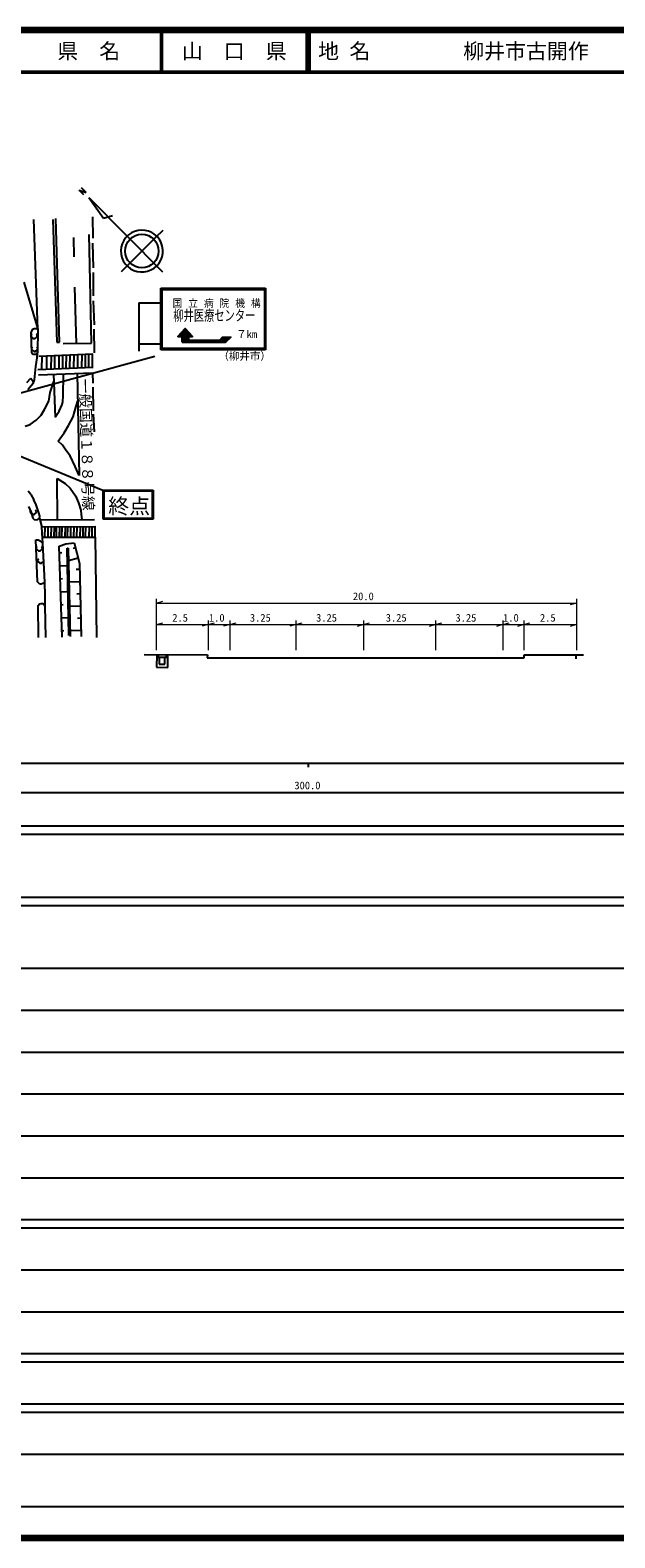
# Model space of a CAD drawing. Units: millimetres, scale not verified. Extents: x 40000 to 680000, y 20000 to 380000.
# Drawn here: x 301642 to 441237, y 20000 to 380000 of the extents above; entities that cross this region are included whole.
import ezdxf
from ezdxf.enums import TextEntityAlignment as Align

# ---------------------------------------------------------------- set-up
doc = ezdxf.new("R2010")
doc.units = ezdxf.units.MM
doc.header["$LTSCALE"] = 1000
for name, color, linetype, lineweight in [('M-BGD', 7, 'Continuous', 25), ('M-BMK-SRVR', 3, 'Continuous', 25), ('M-STR-HTXT', 7, 'Continuous', 13), ('M-STR-STRC', 7, 'Continuous', 25), ('M-TTL', 2, 'Continuous', 140), ('M-TTL-BAND', 7, 'Continuous', 25), ('M-TTL-LINE', 7, 'Continuous', 50)]:
    doc.layers.add(name, color=color, linetype=linetype, lineweight=lineweight)
doc.layers.add('M-BMK-HTXT', color=7, linetype='Continuous')
doc.layers.add('M-TTL-TXT', color=7, linetype='Continuous')
doc.styles.add('ＭＳ ゴシック', font='')
doc.styles.get('ＭＳ ゴシック').set_extended_font_data('MS Gothic')

msp = doc.modelspace()

# ---------------------------------------------------------------- hatches: boundary and pattern name
at = {"layer": 'M-STR-STRC'}
h = msp.add_hatch(dxfattribs=at)
h.set_pattern_fill('USER', color=256, style=0, pattern_type=2)
h.set_pattern_definition([(0, (348313, 305480), (-0, 200), []), (0, (348313, 305580), (-0, 200), [])])
h.paths.add_polyline_path([(348313, 305480), (349563, 306730), (347563, 306730), (346913, 305980), (339413, 305980), (339413, 306830), (340413, 306830), (338663, 308730), (336913, 306830), (337913, 306830), (337913, 305480)])

# ---------------------------------------------------------------- linework, layer by layer
at = {"layer": 'M-BGD'}
for p, q in [((307080, 334820), (308045, 305499)), ((308681, 305499), (307763, 335045)), ((316503, 335447), (316614, 330343)), ((303471, 308587), (302516, 334766)), ((311964, 330507), (312106, 325892)), ((316291, 305275), (315770, 331175)), ((316503, 329123), (316724, 323244)), ((316724, 322134), (316724, 316587)), ((312248, 318650), (312632, 305214)), ((316724, 315367), (316946, 309598)), ((301880, 307179), (301850, 307059)), ((301850, 307059), (301850, 306939)), ((301850, 306939), (301880, 306819)), ((301970, 307299), (301880, 307179)), ((301880, 306819), (301940, 306729)), ((301889, 307750), (302052, 308145)), ((302052, 303027), (301889, 307750)), ((301940, 306729), (302030, 306669)), ((302090, 307359), (301970, 307299)), ((302030, 306669), (302150, 306639)), ((302052, 308145), (302215, 308518)), ((302150, 306639), (302210, 306639)), ((302210, 306639), (302240, 306549)), ((302215, 308518), (302564, 308727)), ((302240, 306549), (302300, 306459)), ((302300, 306459), (302420, 306369)), ((302420, 306369), (302540, 306339)), ((302540, 306339), (302660, 306339)), ((302564, 308727), (303076, 308727)), ((302660, 306339), (302750, 306369)), ((302750, 306369), (302870, 306429)), ((302870, 306429), (302930, 306489)), ((302930, 306489), (302960, 306549)), ((302960, 306549), (302990, 306639)), ((302990, 306639), (303050, 306639)), ((303050, 306639), (303170, 306669)), ((303076, 308727), (303471, 308587)), ((303230, 307299), (303110, 307359)), ((303170, 306669), (303260, 306729)), ((303320, 307179), (303230, 307299)), ((303260, 306729), (303320, 306819)), ((303350, 307059), (303320, 307179)), ((303320, 306819), (303350, 306939)), ((303350, 306939), (303350, 307059)), ((303471, 308587), (303401, 302934)), ((316835, 308600), (316946, 302942)), ((301994, 304112), (301964, 303992)), ((301964, 303992), (301964, 303872)), ((301964, 303872), (301994, 303752)), ((302084, 304232), (301994, 304112)), ((301994, 303752), (302054, 303662)), ((302215, 302748), (302052, 303027)), ((302054, 303662), (302144, 303602)), ((302204, 304292), (302084, 304232)), ((302144, 303602), (302264, 303572)), ((302401, 302539), (302215, 302748)), ((302264, 303572), (302324, 303572)), ((302324, 303572), (302354, 303482)), ((302354, 303482), (302414, 303392)), ((302820, 302539), (302401, 302539)), ((302414, 303392), (302534, 303302)), ((302534, 303302), (302654, 303272)), ((302654, 303272), (302774, 303272)), ((302774, 303272), (302864, 303302)), ((303122, 302632), (302820, 302539)), ((302864, 303302), (302984, 303362)), ((302984, 303362), (303044, 303422)), ((303044, 303422), (303074, 303482)), ((303074, 303482), (303104, 303572)), ((303104, 303572), (303164, 303572)), ((303401, 302934), (303122, 302632)), ((303164, 303572), (303284, 303602)), ((303344, 304232), (303224, 304292)), ((303284, 303602), (303374, 303662)), ((303434, 304112), (303344, 304232)), ((303374, 303662), (303434, 303752)), ((303464, 303992), (303434, 304112)), ((303434, 303752), (303464, 303872)), ((303464, 303872), (303464, 303992)), ((303739, 302118), (316590, 302686)), ((308045, 305499), (308681, 305499)), ((309532, 305162), (316291, 305275)), ((310237, 302405), (310198, 299284)), ((311100, 302443), (311062, 299321)), ((312055, 302485), (312016, 299362)), ((312964, 302525), (312926, 299401)), ((313962, 302569), (313924, 299444)), ((314780, 302606), (314741, 299479)), ((315598, 302642), (315560, 299514)), ((316461, 302680), (316423, 299551)), ((303455, 298994), (316661, 299562)), ((304446, 299036), (304484, 302151)), ((305556, 302198), (305517, 299082)), ((306647, 302246), (306608, 299129)), ((307465, 302282), (307426, 299164)), ((308509, 302328), (308471, 299209)), ((309373, 302367), (309335, 299247)), ((300825, 295856), (301814, 296874)), ((302395, 295594), (301087, 294082)), ((301814, 296874), (302337, 296088)), ((302337, 296088), (302395, 295594)), ((303597, 297716), (316519, 298142)), ((306399, 293468), (307271, 296146)), ((307212, 297835), (307573, 287563)), ((309561, 292604), (309621, 297914)), ((312886, 298022), (313372, 273624)), ((316519, 298142), (316614, 295732)), ((306072, 291432), (306399, 293468)), ((309419, 291326), (309561, 292604)), ((316614, 294733), (316724, 289075)), ((303091, 286852), (304255, 288051)), ((304255, 288051), (305163, 289542)), ((305163, 289542), (306072, 291432)), ((307573, 287563), (308567, 289054)), ((308567, 289054), (309277, 290616)), ((309277, 290616), (309419, 291326)), ((311881, 287681), (312307, 289101)), ((312307, 289101), (312664, 290234)), ((312664, 290234), (313016, 291471)), ((316724, 288299), (316946, 284083)), ((300438, 285434), (301674, 285870)), ((301674, 285870), (303091, 286852)), ((309751, 283848), (310816, 285623)), ((310816, 285623), (311881, 287681)), ((292341, 281103), (318959, 270170)), ((308331, 281860), (309751, 283848)), ((309325, 280937), (308331, 281860)), ((310177, 279730), (309325, 280937)), ((311171, 278381), (310177, 279730)), ((312378, 275825), (311171, 278381)), ((313372, 273624), (312378, 275825)), ((308167, 263116), (308111, 272907)), ((308111, 272907), (309985, 271771)), ((309985, 271771), (311178, 270635)), ((311178, 270635), (312484, 268818)), ((319078, 263213), (319078, 270183)), ((319078, 270183), (330987, 270183)), ((330987, 270183), (330987, 263213)), ((301842, 269105), (301168, 269942)), ((301842, 269105), (302517, 267848)), ((303052, 266662), (302517, 267848)), ((303727, 264774), (303052, 266662)), ((312484, 268818), (313222, 267114)), ((313222, 267114), (313734, 265353)), ((319278, 263413), (319278, 269983)), ((319278, 269983), (330787, 269983)), ((330787, 269983), (330787, 263413)), ((301262, 266281), (301853, 264827)), ((301676, 265181), (301646, 265061)), ((301646, 265061), (301646, 264941)), ((301646, 264941), (301676, 264821)), ((301766, 265301), (301676, 265181)), ((301676, 264821), (301736, 264731)), ((301736, 264731), (301826, 264671)), ((301886, 265361), (301766, 265301)), ((301826, 264671), (301946, 264641)), ((301853, 264827), (302262, 263509)), ((301946, 264641), (302006, 264641)), ((302006, 264641), (302036, 264551)), ((302036, 264551), (302096, 264461)), ((302096, 264461), (302216, 264371)), ((302216, 264371), (302336, 264341)), ((302262, 263509), (302610, 263168)), ((302336, 264341), (302456, 264341)), ((302456, 264341), (302546, 264371)), ((302546, 264371), (302666, 264431)), ((302610, 263168), (303076, 263075)), ((302666, 264431), (302726, 264491)), ((302726, 264491), (302756, 264551)), ((302756, 264551), (302786, 264641)), ((302786, 264641), (302846, 264641)), ((302846, 264641), (302966, 264671)), ((303026, 265301), (302906, 265361)), ((302966, 264671), (303056, 264731)), ((303116, 265181), (303026, 265301)), ((303056, 264731), (303116, 264821)), ((303076, 263075), (303495, 263145)), ((303146, 265061), (303116, 265181)), ((303116, 264821), (303146, 264941)), ((303146, 264941), (303146, 265061)), ((303495, 263145), (303867, 263447)), ((303913, 263936), (303727, 264774)), ((303867, 263447), (303913, 263936)), ((303867, 263447), (304316, 261619)), ((303957, 263079), (316971, 263194)), ((313734, 265353), (313790, 264330)), ((313790, 264330), (313961, 263168)), ((330987, 263213), (319078, 263213)), ((330787, 263413), (319278, 263413)), ((304316, 261619), (304458, 259844)), ((304336, 261370), (317312, 261491)), ((304458, 259844), (304529, 258779)), ((305157, 261378), (305103, 258930)), ((305896, 261385), (305841, 258930)), ((306634, 261392), (306580, 258931)), ((307376, 261398), (307321, 258931)), ((307887, 261403), (307832, 258931)), ((308625, 261410), (308570, 258931)), ((309193, 261415), (309138, 258932)), ((309990, 261423), (309935, 258932)), ((310558, 261428), (310503, 258932)), ((311297, 261435), (311241, 258932)), ((312033, 261442), (311977, 258933)), ((312769, 261448), (312713, 258933)), ((313564, 261456), (313508, 258933)), ((314246, 261462), (314190, 258933)), ((314871, 261468), (314814, 258934)), ((315723, 261476), (315666, 258934)), ((316405, 261482), (316348, 258934)), ((317119, 261489), (317062, 258934)), ((303426, 248271), (302971, 258268)), ((302971, 258268), (303517, 258268)), ((303096, 256483), (303066, 256363)), ((303066, 256363), (303066, 256243)), ((303066, 256243), (303096, 256123)), ((303186, 256603), (303096, 256483)), ((303096, 256123), (303156, 256033)), ((303156, 256033), (303246, 255973)), ((303306, 256663), (303186, 256603)), ((303246, 255973), (303366, 255943)), ((303366, 255943), (303426, 255943)), ((303426, 255943), (303456, 255853)), ((303456, 255853), (303516, 255763)), ((303516, 255763), (303636, 255673)), ((303517, 258268), (304062, 258040)), ((303636, 255673), (303756, 255643)), ((303756, 255643), (303876, 255643)), ((303876, 255643), (303966, 255673)), ((303966, 255673), (304086, 255733)), ((304062, 258040), (304607, 257541)), ((304086, 255733), (304146, 255793)), ((304146, 255793), (304176, 255853)), ((304176, 255853), (304206, 255943)), ((304206, 255943), (304266, 255943)), ((304266, 255943), (304386, 255973)), ((304446, 256603), (304326, 256663)), ((304386, 255973), (304476, 256033)), ((304536, 256483), (304446, 256603)), ((304476, 256033), (304536, 256123)), ((304519, 258930), (317198, 258935)), ((304529, 258779), (304607, 257541)), ((304566, 256363), (304536, 256483)), ((304536, 256123), (304566, 256243)), ((304566, 256243), (304566, 256363)), ((304607, 257541), (305061, 248180)), ((308561, 256781), (310194, 257349)), ((309271, 235055), (308561, 256781)), ((310194, 257349), (312111, 257562)), ((310904, 235481), (310478, 256284)), ((310478, 256284), (310691, 256284)), ((310691, 256284), (311188, 235197)), ((312431, 256337), (311912, 256201)), ((312111, 257562), (313389, 252663)), ((317198, 258935), (317507, 234984)), ((303451, 253555), (303421, 253435)), ((303421, 253435), (303421, 253315)), ((303421, 253315), (303451, 253195)), ((303541, 253675), (303451, 253555)), ((303451, 253195), (303511, 253105)), ((303511, 253105), (303601, 253045)), ((303661, 253735), (303541, 253675)), ((303601, 253045), (303721, 253015)), ((303721, 253015), (303781, 253015)), ((303781, 253015), (303811, 252925)), ((303811, 252925), (303871, 252835)), ((303871, 252835), (303991, 252745)), ((303991, 252745), (304111, 252715)), ((304111, 252715), (304231, 252715)), ((304231, 252715), (304321, 252745)), ((304321, 252745), (304441, 252805)), ((304441, 252805), (304501, 252865)), ((304501, 252865), (304531, 252925)), ((304531, 252925), (304561, 253015)), ((304561, 253015), (304621, 253015)), ((304621, 253015), (304741, 253045)), ((304801, 253675), (304681, 253735)), ((304741, 253045), (304831, 253105)), ((304891, 253555), (304801, 253675)), ((304831, 253105), (304891, 253195)), ((304921, 253435), (304891, 253555)), ((304891, 253195), (304921, 253315)), ((304921, 253315), (304921, 253435)), ((308612, 255229), (309178, 255247)), ((308713, 252125), (310562, 252185)), ((313070, 253887), (310762, 253285)), ((313389, 252663), (313815, 235197)), ((308815, 249021), (309358, 249039)), ((313425, 251207), (312641, 251188)), ((303653, 247998), (303426, 248271)), ((303926, 247726), (303653, 247998)), ((304244, 247726), (303926, 247726)), ((304653, 247862), (304244, 247726)), ((305061, 248180), (304653, 247862)), ((305061, 248180), (305108, 244896)), ((305108, 244896), (305153, 242578)), ((305108, 244896), (305153, 242578)), ((308916, 245918), (310689, 245976)), ((313496, 248296), (310881, 248232)), ((313567, 245385), (312782, 245366)), ((303518, 242624), (303881, 243032)), ((303654, 234944), (303518, 242624)), ((303881, 243032), (304245, 243123)), ((304245, 243123), (304654, 243123)), ((304654, 243123), (304881, 242942)), ((304881, 242942), (305153, 242578)), ((305153, 242578), (305335, 234944)), ((309018, 242814), (309538, 242831)), ((313638, 242474), (311018, 242410)), ((309119, 239710), (310816, 239766)), ((313709, 239563), (312922, 239544)), ((309221, 236607), (309718, 236623)), ((313780, 236652), (311155, 236588)), ((328834, 230884), (343957, 230813)), ((331846, 230870), (331845, 227881)), ((332165, 230868), (332165, 230265)), ((334172, 230265), (334201, 230858)), ((334521, 227852), (334521, 230857)), ((343957, 230813), (343937, 230145)), ((419586, 230133), (419586, 230814)), ((419586, 230814), (433760, 230809)), ((432028, 229907), (432028, 230810)), ((331845, 227881), (334521, 227852)), ((332165, 230265), (334172, 230265)), ((332427, 230265), (332427, 228608)), ((332427, 228608), (333823, 228608)), ((333823, 228608), (333823, 230265)), ((343937, 230145), (419586, 230133))]:
    msp.add_line(p, q, dxfattribs=at)
at = {"layer": 'M-BMK-SRVR'}
for p, q in [((315007, 341230), (313911, 342326)), ((314434, 340670), (313349, 341768)), ((313349, 341768), (315007, 341230)), ((315659, 340052), (319167, 335082)), ((315659, 340052), (333238, 322276)), ((319167, 335082), (321292, 335777)), ((333293, 332175), (331588, 330489)), ((331588, 330489), (323339, 322331))]:
    msp.add_line(p, q, dxfattribs=at)
msp.add_circle((328316, 327253), 4000, dxfattribs=at)
for start, end in [(61.66, 13.66831), (13.66831, 61.66001)]:
    msp.add_arc((328316, 327253), 5000, start, end, dxfattribs=at)
at = {"layer": 'M-STR-HTXT'}
for p, q in [((331801, 231968), (331802, 244200)), ((331802, 243200), (333302, 243620)), ((331802, 243200), (432088, 243192)), ((432088, 243192), (430588, 242772)), ((432088, 244192), (432087, 231960)), ((331802, 238069), (333302, 238489)), ((331802, 238069), (344171, 238068)), ((344171, 238068), (342671, 237648)), ((344171, 239068), (344171, 231967)), ((344171, 238068), (345671, 238488)), ((344171, 238068), (349302, 238068)), ((349302, 238068), (347802, 237648)), ((349302, 239068), (349302, 231966)), ((349302, 238068), (350802, 238488)), ((349302, 238068), (365110, 238067)), ((365110, 238067), (363610, 237647)), ((365110, 239067), (365110, 231965)), ((365110, 238067), (366610, 238486)), ((365110, 238067), (381196, 238065)), ((381196, 238065), (379696, 237646)), ((381196, 239065), (381196, 231964)), ((381196, 238065), (382696, 238485)), ((381196, 238065), (398391, 238064)), ((398391, 238064), (396891, 237644)), ((398391, 239064), (398391, 231963)), ((398391, 238064), (399891, 238484)), ((398391, 238064), (414477, 238063)), ((414477, 238063), (412977, 237643)), ((414477, 239063), (414476, 231961)), ((414477, 238063), (415977, 238483)), ((414477, 238063), (419469, 238063)), ((419469, 238063), (417969, 237643)), ((419469, 239063), (419468, 231961)), ((419469, 238063), (420969, 238482)), ((419469, 238063), (432088, 238062)), ((432088, 238062), (430588, 237642))]:
    msp.add_line(p, q, dxfattribs=at)
at = {"layer": 'M-STR-STRC'}
for p, q in [((300135, 319796), (303471, 308587)), ((332861, 318360), (357861, 318360)), ((332861, 303660), (332861, 318360)), ((333161, 303960), (333161, 318060)), ((333161, 318060), (357561, 318060)), ((357561, 318060), (357561, 303960)), ((357861, 318360), (357861, 303660)), ((327625, 314904), (332861, 314904)), ((327625, 314904), (327625, 303373)), ((303293, 301726), (303401, 302934)), ((327625, 305134), (332861, 305134)), ((357861, 303660), (332861, 303660)), ((357561, 303960), (333161, 303960)), ((291932, 291415), (331387, 302124)), ((302856, 298090), (303031, 299661)), ((303031, 299661), (303293, 301726)), ((302395, 295594), (302711, 296520)), ((302711, 296520), (302856, 298090))]:
    msp.add_line(p, q, dxfattribs=at)
msp.add_lwpolyline([(337913, 305480), (337913, 306830), (336913, 306830), (338663, 308730), (340413, 306830), (339413, 306830), (339413, 305980), (346913, 305980), (347563, 306730), (349563, 306730), (348313, 305480)], close=True, dxfattribs=at)
at = {"layer": 'M-TTL'}
for p, q in [((680000, 380000), (40000, 380000)), ((40000, 20000), (680000, 20000))]:
    msp.add_line(p, q, dxfattribs=at)
at = {"layer": 'M-TTL-BAND'}
for p, q in [((40000, 205000), (579000, 205000)), ((368000, 205000), (368000, 204000)), ((68000, 198000), (579000, 198000)), ((40000, 190000), (579000, 190000)), ((40000, 188000), (579000, 188000)), ((40000, 173000), (579000, 173000)), ((40000, 171000), (579000, 171000)), ((40000, 156000), (579000, 156000)), ((46000, 146000), (579000, 146000)), ((52000, 136000), (579000, 136000)), ((46000, 126000), (579000, 126000)), ((52000, 116000), (579000, 116000)), ((46000, 106000), (579000, 106000)), ((40000, 96000), (579000, 96000)), ((40000, 94000), (579000, 94000)), ((49000, 84000), (579000, 84000)), ((40000, 74000), (579000, 74000)), ((40000, 64000), (579000, 64000)), ((40000, 62000), (579000, 62000)), ((40000, 52000), (579000, 52000)), ((40000, 50000), (579000, 50000)), ((40000, 40000), (579000, 40000)), ((68000, 27500), (579000, 27500))]:
    msp.add_line(p, q, dxfattribs=at)
at = {"layer": 'M-TTL-LINE'}
for p, q in [((333000, 380000), (333000, 370000)), ((367750, 380000), (367750, 370000)), ((368250, 380000), (368250, 370000)), ((40000, 370000), (680000, 370000))]:
    msp.add_line(p, q, dxfattribs=at)

# ---------------------------------------------------------------- texts
at = {"layer": 'M-BGD', "style": 'ＭＳ ゴシック'}
msp.add_text('終点', height=3666, dxfattribs=at).set_placement((320283, 263424), align=Align.BOTTOM_LEFT)
at = {"layer": 'M-BMK-HTXT', "style": 'ＭＳ ゴシック'}
msp.add_text('一般国道１８８号線', height=2566, rotation=271.6, dxfattribs=at).set_placement((312660, 296711), align=Align.BOTTOM_LEFT)
at = {"layer": 'M-STR-HTXT', "style": 'ＭＳ ゴシック'}
for s, p in [('20.0', (378694, 243349)), ('2.5', (335569, 238218)), ('1.0', (344319, 238218)), ('3.25', (354106, 238218)), ('3.25', (369903, 238218)), ('3.25', (386543, 238218)), ('3.25', (403183, 238218)), ('1.0', (414556, 238218)), ('2.5', (423361, 238218))]:
    msp.add_text(s, height=1833, dxfattribs=at).set_placement(p, align=Align.BOTTOM_LEFT)
at = {"layer": 'M-STR-STRC', "style": 'ＭＳ ゴシック', "width": 0.7}
msp.add_text('柳井医療センター', height=2566, dxfattribs=at).set_placement((335806, 309840), align=Align.BOTTOM_LEFT)
at = {"layer": 'M-STR-STRC', "style": 'ＭＳ ゴシック'}
for s, p in [('７km', (350836, 305944)), ('（柳井市）', (346601, 300705))]:
    msp.add_text(s, height=1833, dxfattribs=at).set_placement(p, align=Align.BOTTOM_LEFT)
at = {"layer": 'M-STR-STRC', "insert": (335657, 313678), "char_height": 1833, "attachment_point": 7, "style": 'ＭＳ ゴシック'}
msp.add_mtext('\\T1.62;\\W0.9;国立病院機構', dxfattribs=at)
at = {"layer": 'M-TTL-BAND', "style": 'ＭＳ ゴシック'}
msp.add_text('300.0', height=1833, dxfattribs=at).set_placement((367844, 198195), align=Align.BOTTOM_CENTER)
at = {"layer": 'M-TTL-TXT', "style": 'ＭＳ ゴシック'}
for s, p in [('県\u3000名', (315625, 375000)), ('山\u3000口\u3000県', (350375, 375000))]:
    msp.add_text(s, height=3666, dxfattribs=at).set_placement(p, align=Align.MIDDLE_CENTER)
for s, p in [('地 名', (370380, 375000)), ('柳井市古開作', (405024, 375000))]:
    msp.add_text(s, height=3666, dxfattribs=at).set_placement(p, align=Align.MIDDLE_LEFT)

doc.saveas('drawing.dxf')
